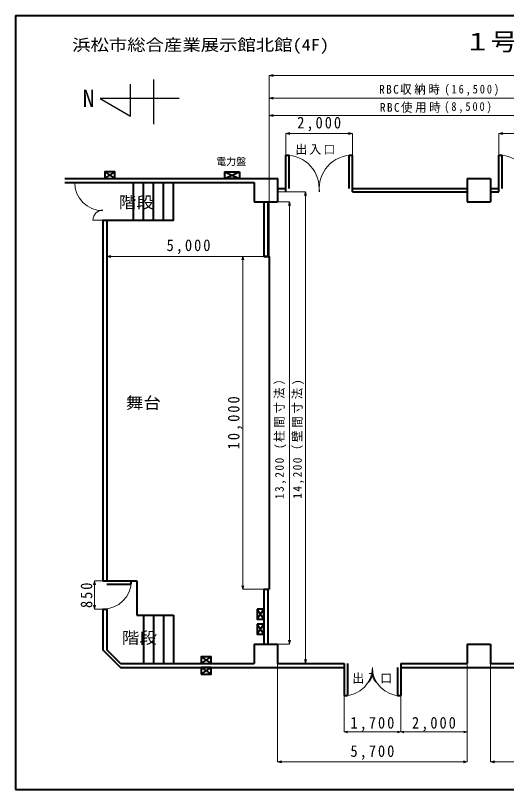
# Model space of a CAD drawing. Units: millimetres, scale not verified. Extents: x -14304 to 19416, y -6860 to 16411.
# Drawn here: x -14304 to 458, y -6860 to 16411 of the extents above; entities that cross this region are included whole.
import ezdxf
from ezdxf.enums import TextEntityAlignment as Align

# ---------------------------------------------------------------- set-up
doc = ezdxf.new("R2010")
doc.units = ezdxf.units.MM
doc.header["$LTSCALE"] = 120
doc.layers.add('0-0', color=2, linetype='Continuous', lineweight=18)
doc.layers.add('0-1', color=7, linetype='Continuous', lineweight=40)
doc.styles.add('ＭＳ ゴシック', font='')
doc.styles.get('ＭＳ ゴシック').set_extended_font_data('MS Gothic')

msp = doc.modelspace()

# ---------------------------------------------------------------- linework, layer by layer
at = {"layer": '0-0'}
for p, q in [((-6673.7, 14605.7), (-6557.8, 14636.8)), ((-6673.7, 14605.7), (12656.3, 14605.7)), ((-6673.7, 14605.7), (-6557.8, 14574.7)), ((-6673.7, 14605.7), (-6673.7, 9161.9)), ((-6673.7, 13922.8), (-6557.8, 13953.8)), ((-6673.7, 13922.8), (10156.3, 13922.8)), ((-6673.7, 13922.8), (-6557.8, 13891.7)), ((-6673.7, 13922.8), (-6673.7, 9411.9)), ((-6673.7, 13407.1), (-6557.8, 13438.2)), ((-6673.7, 13407.1), (2156.3, 13407.1)), ((-6673.7, 13407.1), (-6557.8, 13376.1)), ((-6673.7, 13407.1), (-6673.7, 9411.9)), ((-6173.7, 12864.4), (-6173.7, 11211.9)), ((-5588.3, 11111.9), (-6423.7, 11111.9)), ((-5588.3, 11111.9), (-5619.3, 10996)), ((-5588.3, -3068.1), (-5588.3, 11111.9)), ((-5588.3, 11111.9), (-5557.2, 10996)), ((-6069.2, 10811.9), (-6423.7, 10811.9)), ((-6069.2, 10811.9), (-6100.2, 10696)), ((-6069.2, -2488.1), (-6069.2, 10811.9)), ((-6069.2, 10811.9), (-6038.1, 10696)), ((-11553.7, 9161.9), (-11437.8, 9193)), ((-11553.7, 9161.9), (-6673.7, 9161.9)), ((-11553.7, 9161.9), (-11437.8, 9130.9)), ((-6673.7, 9161.9), (-6789.6, 9193)), ((-6673.7, 9161.9), (-6789.6, 9130.9)), ((-6673.7, -263.1), (-6673.7, -568.1)), ((-11929.9, -588.1), (-11961, -704)), ((-11929.9, -1438.1), (-11929.9, -588.1)), ((-11929.9, -588.1), (-11898.9, -704)), ((-11929.9, -588.1), (-11673.7, -588.1)), ((-11929.9, -1438.1), (-11961, -1322.2)), ((-11929.9, -1438.1), (-11898.9, -1322.2)), ((-11929.9, -1438.1), (-11673.7, -1438.1)), ((-6069.2, -2488.1), (-6423.7, -2488.1)), ((-6069.2, -2488.1), (-6100.2, -2372.2)), ((-6069.2, -2488.1), (-6038.1, -2372.2)), ((-5588.3, -3068.1), (-5619.3, -2952.2)), ((-5588.3, -3068.1), (-5557.2, -2952.2)), ((-6423.7, -6030.6), (-6423.7, -3068.1)), ((-5588.3, -3068.1), (-6423.7, -3068.1)), ((-723.7, -6030.6), (-723.7, -3068.1)), ((-723.7, -6030.6), (-723.7, -3068.1)), ((-23.7, -6030.6), (-23.7, -3068.1)), ((-23.7, -6030.6), (-23.7, -3068.1)), ((-6423.7, -6030.6), (-6307.8, -5999.5)), ((-723.7, -6030.6), (-6423.7, -6030.6)), ((-6423.7, -6030.6), (-6307.8, -6061.7)), ((-723.7, -6030.6), (-839.6, -5999.5)), ((-723.7, -6030.6), (-839.6, -6061.7)), ((-23.7, -6030.6), (92.2, -5999.5)), ((5676.3, -6030.6), (-23.7, -6030.6)), ((-23.7, -6030.6), (92.2, -6061.7))]:
    msp.add_line(p, q, dxfattribs=at)
at = {"layer": '0-0', "color": 5, "lineweight": 9}
msp.add_line((-11673.7, 10261.9), (-11973.7, 10261.9), dxfattribs=at)
for centre, radius, start, end in [((-11673.7, 11391.9), 850, 180, 270), ((-11673.7, 10261.9), 300, 90, 180)]:
    msp.add_arc(centre, radius, start, end, dxfattribs=at)
at = {"layer": '0-1'}
for p, q in [((-14303.9, 16411.4), (-14303.9, -6860.5)), ((-6173.7, 11211.9), (-6173.7, 12211.9)), ((-6173.7, 12211.9), (-6073.7, 12211.9)), ((-6073.7, 11211.9), (-6073.7, 12211.9)), ((-4273.7, 11211.9), (-4273.7, 12211.9)), ((-4273.7, 12211.9), (-4173.7, 12211.9)), ((226.3, 11211.9), (226.3, 12211.9)), ((226.3, 12211.9), (326.3, 12211.9)), ((326.3, 11211.9), (326.3, 12211.9)), ((-11618.7, 11710.9), (-11318.7, 11510.9)), ((-11618.7, 11510.9), (-11318.7, 11710.9)), ((-8023.7, 11711.9), (-8023.7, 11511.9)), ((-8023.7, 11711.9), (-7573.7, 11511.9)), ((-8023.7, 11511.9), (-7573.7, 11711.9)), ((-8023.7, 11711.9), (-7573.7, 11711.9)), ((-7573.7, 11711.9), (-7573.7, 11511.9)), ((-7573.7, 11511.9), (-8023.7, 11511.9)), ((-7123.7, 11511.9), (-6423.7, 11511.9)), ((-723.7, 11511.9), (-723.7, 10811.9)), ((-723.7, 11511.9), (-23.7, 11511.9)), ((-23.7, 11511.9), (-23.7, 10811.9)), ((-12823.7, 11391.9), (-7123.7, 11391.9)), ((-10753.7, 10261.9), (-10753.7, 11391.9)), ((-10453.7, 10261.9), (-10453.7, 11391.9)), ((-10153.7, 10261.9), (-10153.7, 11391.9)), ((-9853.7, 10261.9), (-9853.7, 11391.9)), ((-7123.7, 11391.9), (-7123.7, 10811.9)), ((-6423.7, 11211.9), (-6173.7, 11211.9)), ((-6173.7, 11111.9), (-6173.7, 11211.9)), ((-4173.7, 11211.9), (-723.7, 11211.9)), ((-23.7, 11211.9), (226.3, 11211.9)), ((226.3, 11111.9), (226.3, 11211.9)), ((-4173.7, 11111.9), (-723.7, 11111.9)), ((-23.7, 11111.9), (226.3, 11111.9)), ((-7123.7, 10811.9), (-6423.7, 10811.9)), ((-6833.7, 10811.9), (-6833.7, 9161.9)), ((-6713.7, 10811.9), (-6713.7, 9161.9)), ((-723.7, 10811.9), (-23.7, 10811.9)), ((-11673.7, 10261.9), (-11673.7, -588.1)), ((-11553.7, 10261.9), (-11553.7, -588.1)), ((-6833.7, 9161.9), (-6713.7, 9161.9)), ((-11553.7, -688.1), (-10829.6, -688.1)), ((-10829.6, -688.1), (-10829.6, -588.1)), ((-10653.7, -588.1), (-10653.7, -1618.1)), ((-6833.7, -838.1), (-6713.7, -838.1)), ((-6833.7, -838.1), (-6833.7, -2488.1)), ((-6713.7, -838.1), (-6713.7, -2488.1)), ((-6713.7, -838.1), (-6673.7, -838.1)), ((-11673.7, -1438.1), (-11553.7, -1438.1)), ((-10653.7, -1618.1), (-9553.7, -1618.1)), ((-10453.7, -1618.1), (-10453.7, -3068.1)), ((-10153.7, -1618.1), (-10153.7, -3068.1)), ((-9853.7, -1618.1), (-9853.7, -3068.1)), ((-9553.7, -1618.1), (-9553.7, -3068.1)), ((-6833.7, -1438.5), (-7033.7, -1738.5)), ((-7033.7, -1438.5), (-6833.7, -1738.5)), ((-6833.7, -1890.9), (-7033.7, -2190.9)), ((-7033.7, -1890.9), (-6833.7, -2190.9)), ((-7123.7, -2488.1), (-6423.7, -2488.1)), ((-7123.7, -2488.1), (-7123.7, -3068.1)), ((-6423.7, -2488.1), (-6423.7, -3068.1)), ((-723.7, -2488.1), (-23.7, -2488.1)), ((-723.7, -2488.1), (-723.7, -3068.1)), ((-8723.7, -2868.1), (-8423.7, -3068.1)), ((-8723.7, -3068.1), (-8423.7, -2868.1)), ((-11143.7, -3188.1), (-4423.7, -3188.1)), ((-8723.7, -3188.1), (-8423.7, -3388.1)), ((-8723.7, -3388.1), (-8423.7, -3188.1)), ((-7123.7, -3188.1), (-6423.7, -3188.1)), ((-6423.7, -3068.1), (-4423.7, -3068.1)), ((-4423.7, -3068.1), (-4423.7, -3188.1)), ((-4423.7, -3068.1), (-4423.7, -4038.1)), ((-4323.7, -3068.1), (-4323.7, -4038.1)), ((-2723.7, -3068.1), (-2723.7, -3188.1)), ((-2723.7, -3068.1), (-723.7, -3068.1)), ((-2723.7, -3188.1), (1976.3, -3188.1)), ((-2723.7, -3188.1), (-2723.7, -4038.1)), ((-723.7, -3188.1), (-23.7, -3188.1)), ((-4423.7, -4038.1), (-4323.7, -4038.1)), ((-14303.9, -6860.5), (19415.7, -6860.5))]:
    msp.add_line(p, q, dxfattribs=at)
at = {"layer": '0-1', "color": 3, "lineweight": 25}
msp.add_line((-10151.1, 14484.1), (-10151.1, 13145.7), dxfattribs=at)
at = {"layer": '0-1', "color": 2, "lineweight": 18}
for p, q in [((-6173.7, 12864.4), (-6057.8, 12895.5)), ((-6173.7, 12864.4), (-4173.7, 12864.4)), ((-6173.7, 12864.4), (-6057.8, 12833.4)), ((-6173.7, 12864.4), (-6173.7, 11211.9)), ((-4173.7, 12864.4), (-4289.6, 12895.5)), ((-4173.7, 12864.4), (-4289.6, 12833.4)), ((-4173.7, 12864.4), (-4173.7, 11211.9)), ((226.3, 12864.4), (342.2, 12895.5)), ((226.3, 12864.4), (2226.3, 12864.4)), ((226.3, 12864.4), (342.2, 12833.4)), ((226.3, 12864.4), (226.3, 11211.9)), ((-6173.7, 11111.9), (-6423.7, 11111.9)), ((-7469.5, 9161.9), (-7495.4, 9065.3)), ((-7469.5, 9161.9), (-7469.5, -838.1)), ((-7469.5, 9161.9), (-7443.6, 9065.3)), ((-7469.5, 9161.9), (-6833.7, 9161.9)), ((-7469.5, -838.1), (-7495.4, -741.5)), ((-7469.5, -838.1), (-7443.6, -741.5)), ((-7469.5, -838.1), (-6833.7, -838.1)), ((-4423.7, -5129), (-4423.7, -3188.1)), ((-2723.7, -5129), (-2723.7, -3188.1)), ((-723.7, -5129), (-723.7, -3188.1)), ((-23.7, -5129), (-23.7, -3188.1)), ((-4423.7, -5129), (-4327.1, -5103.1)), ((-2723.7, -5129), (-2820.3, -5103.1)), ((-2723.7, -5129), (-2627.1, -5103.1)), ((-723.7, -5129), (-820.3, -5103.1)), ((-2723.7, -5129), (-4423.7, -5129)), ((-4423.7, -5129), (-4327.1, -5154.9)), ((-2723.7, -5129), (-2820.3, -5154.9)), ((-723.7, -5129), (-2723.7, -5129)), ((-2723.7, -5129), (-2627.1, -5154.9)), ((-723.7, -5129), (-820.3, -5154.9))]:
    msp.add_line(p, q, dxfattribs=at)
at = {"layer": '0-1'}
for points in [[(-14303.9, 16411.4), (19415.7, 16411.4), (19415.7, -6860.5)], [(-4173.7, 11111.9), (-4173.7, 11211.9), (-4173.7, 12211.9)], [(-12823.7, 11511.9), (-6423.7, 11511.9), (-6423.7, 10811.9)], [(-11673.7, 10261.9), (-9553.7, 10261.9), (-9553.7, 11391.9)], [(-6713.7, 9161.9), (-6673.7, 9161.9), (-6673.7, -838.1)], [(-11673.7, -588.1), (-11553.7, -588.1), (-10653.7, -588.1)], [(-11673.7, -1438.1), (-11673.7, -2658.1), (-11143.7, -3188.1)], [(-11553.7, -1438.1), (-11553.7, -2658.1), (-11143.7, -3068.1), (-7123.7, -3068.1)], [(-23.7, -2488.1), (-23.7, -3068.1), (1976.3, -3068.1)], [(-2823.7, -3188.1), (-2823.7, -4038.1), (-2723.7, -4038.1)]]:
    msp.add_lwpolyline(points, dxfattribs=at)
at = {"layer": '0-1', "color": 3, "lineweight": 25}
msp.add_lwpolyline([(-9382.3, 13914.6), (-11760.1, 13914.6), (-10843, 13385.1), (-10843, 14341.7)], dxfattribs=at)
at = {"layer": '0-1'}
for points in [[(-11618.7, 11510.9), (-11318.7, 11510.9), (-11318.7, 11710.9), (-11618.7, 11710.9)], [(-7033.7, -1438.5), (-7033.7, -1738.5), (-6833.7, -1738.5), (-6833.7, -1438.5)], [(-7033.7, -1890.9), (-7033.7, -2190.9), (-6833.7, -2190.9), (-6833.7, -1890.9)], [(-8723.7, -3068.1), (-8423.7, -3068.1), (-8423.7, -2868.1), (-8723.7, -2868.1)], [(-8723.7, -3388.1), (-8423.7, -3388.1), (-8423.7, -3188.1), (-8723.7, -3188.1)]]:
    msp.add_lwpolyline(points, close=True, dxfattribs=at)
at = {"layer": '0-1', "color": 5, "lineweight": 9}
for centre, radius, start, end in [((-6173.7, 11211.9), 1000, 354.26083, 90), ((-4173.7, 11211.9), 1000, 90, 185.73917), ((226.3, 11211.9), 1000, 354.26083, 90), ((-11673.7, -588.1), 850, 270, 0), ((-4423.7, -3188.1), 850, 270, 0), ((-2723.7, -3188.1), 850, 180, 270), ((-2723.7, -3188.1), 850, 180, 270)]:
    msp.add_arc(centre, radius, start, end, dxfattribs=at)

# ---------------------------------------------------------------- texts
at = {"layer": '0-0', "color": 7, "attachment_point": 7, "rotation": 90, "style": 'ＭＳ ゴシック'}
for s, insert, char_height in [('\\T1.26;\\W0.95;13,200\\~(柱間寸法）', (-6167.2, 1870), 263.9), ('\\T1.25;\\W0.95;14,200（壁間寸法)', (-5628.1, 1883.5), 263.9), ('\\T1.27;\\W0.9;850', (-11989.9, -1403.1), 351.9)]:
    msp.add_mtext(s, dxfattribs=dict(at, insert=insert, char_height=char_height))
at = {"layer": '0-0', "color": 7, "insert": (-4233.7, -5970.6), "char_height": 351.9, "attachment_point": 7, "style": 'ＭＳ ゴシック'}
msp.add_mtext('\\T1.28;\\W0.9;5,700', dxfattribs=at)
at = {"layer": '0-1', "color": 3, "style": 'ＭＳ ゴシック', "width": 1.1}
msp.add_text('１号ホール平面図', height=527.9, dxfattribs=at).set_placement((-807.1, 15200.7), align=Align.BOTTOM_LEFT)
at = {"layer": '0-1', "style": 'ＭＳ ゴシック'}
for s, width, p in [('浜松市総合産業展示館北館(4F)', 1.15, (-12600, 15245.6)), ('階段', 1.1, (-11200.6, 10511)), ('舞台', 1.1, (-10985.8, 4484)), ('階段', 1.1, (-11108.1, -2580.9))]:
    msp.add_text(s, height=351.9, dxfattribs=dict(at, width=width)).set_placement(p, align=Align.BOTTOM_LEFT)
at = {"layer": '0-1', "color": 3, "style": 'ＭＳ ゴシック'}
msp.add_text('N', height=527.9, dxfattribs=at).set_placement((-12286.1, 13496.8), align=Align.BOTTOM_LEFT)
at = {"layer": '0-1', "color": 4, "style": 'ＭＳ ゴシック'}
msp.add_text('電力盤', height=219.9, dxfattribs=at).set_placement((-8269.2, 11844.6), align=Align.BOTTOM_LEFT)
at = {"layer": '0-1', "attachment_point": 7, "style": 'ＭＳ ゴシック'}
for s, insert, char_height in [('\\T1.24;\\W0.95;RBC収納時', (-3373.2, 14029.5), 263.9), ('\\T1.39;\\W0.85;(16,500)', (-1405.2, 13997), 263.9), ('\\T1.24;\\W0.95;RBC使用時', (-3348.4, 13483.6), 263.9), ('\\T1.39;\\W0.85;(8,500)', (-1412.5, 13474.4), 263.9), ('\\T1.28;\\W0.9;2,000', (-5833.7, 12924.4), 351.9), ('\\T1.17;出入口', (-5892, 12221.2), 263.9), ('\\T1.28;\\W0.9;5,000', (-9761.2, 9237.5), 351.9), ('\\T1.17;出入口', (-4179.5, -3677), 263.9), ('\\T1.28;\\W0.9;1,700', (-4233.7, -5119), 351.9), ('\\T1.28;\\W0.9;2,000', (-2383.7, -5119), 351.9)]:
    msp.add_mtext(s, dxfattribs=dict(at, insert=insert, char_height=char_height))
at = {"layer": '0-1', "insert": (-7479.5, 3366.9), "char_height": 351.9, "attachment_point": 7, "rotation": 90, "style": 'ＭＳ ゴシック'}
msp.add_mtext('\\T1.28;\\W0.9;10,000', dxfattribs=at)

doc.saveas('drawing.dxf')
